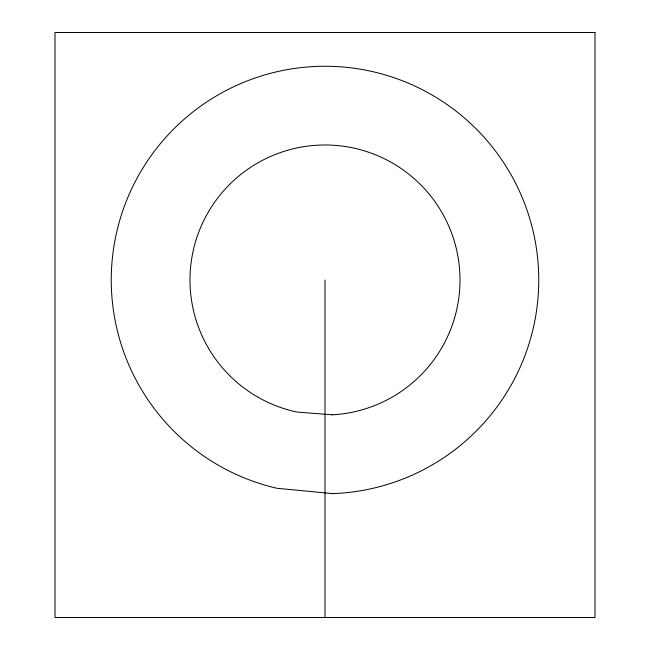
<?xml version="1.0" encoding="UTF-8"?>
<svg xmlns="http://www.w3.org/2000/svg" width="650" height="650" viewBox="0 0 650 650"><rect width="100%" height="100%" fill="white"/><g stroke="black" fill="none" stroke-linecap="round" stroke-linejoin="round"><path stroke-width="0.97" d="M325 280.004L325 617.5M595.002 32.5L54.998 32.5L54.998 617.5L595.002 617.5L595.002 32.5M332.142 414.814L297.009 412.067A134.997 134.997 0 0 1 217.132 198.819A134.997 134.997 0 0 1 444.161 216.547A134.997 134.997 0 0 1 332.142 414.814M332.613 493.618L277.062 488.304A213.752 213.752 0 0 1 156.471 148.525A213.752 213.752 0 0 1 515.385 182.829A213.752 213.752 0 0 1 332.613 493.618"/></g></svg>
